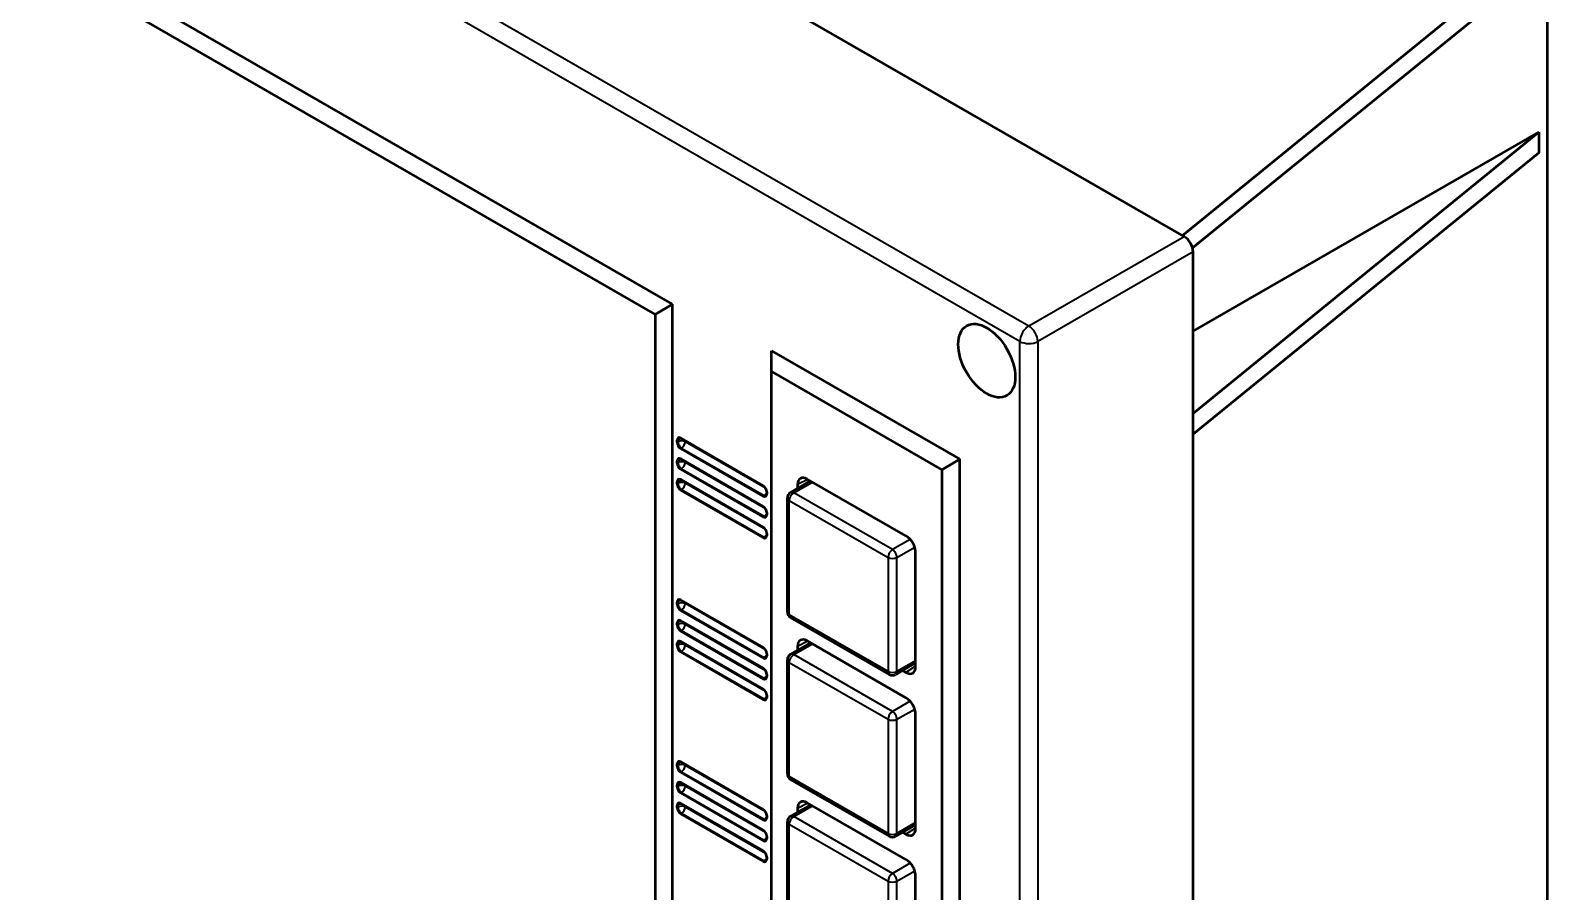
# Model space of a CAD drawing. Header units: millimetres. Extents: x 3233 to 5433, y 589 to 1940.
# Drawn here: x 4318.1 to 4437.6, y 1657.4 to 1725.3 of the extents above; entities that cross this region are included whole.
import ezdxf

# ---------------------------------------------------------------- set-up
doc = ezdxf.new("R2010")
doc.units = ezdxf.units.MM
doc.header["$LTSCALE"] = 1.8
doc.layers.add('외형선(ISO)', color=7, linetype='Continuous', lineweight=50)
doc.layers.add('좁은 외형선(ISO)', color=7, linetype='Continuous', lineweight=35)

msp = doc.modelspace()

# ---------------------------------------------------------------- linework, layer by layer
at = {"layer": '외형선(ISO)'}
for p, q in [((4408.984, 1709.012), (4205.337, 1826.285)), ((4368.679, 1703.665), (4214.53, 1792.434)), ((4217.275, 1789.262), (4367.306, 1702.865)), ((4437.622, 1583.965), (4437.622, 1732.35)), ((4408.847, 1709.091), (4436.915, 1731.943)), ((4409.645, 1708.106), (4436.915, 1730.308)), ((4436.915, 1717.227), (4409.691, 1695.063)), ((4409.691, 1701.55), (4436.915, 1717.227)), ((4436.915, 1717.227), (4436.915, 1715.592)), ((4436.915, 1715.592), (4409.691, 1693.428)), ((4409.691, 1529.562), (4409.691, 1707.788)), ((4368.679, 1703.665), (4367.306, 1702.865)), ((4368.679, 1568.361), (4368.679, 1703.665)), ((4367.306, 1702.865), (4367.306, 1572.323)), ((4376.457, 1698.371), (4376.457, 1700.003)), ((4376.457, 1700.003), (4391.307, 1691.452)), ((4376.457, 1563.067), (4376.457, 1698.371)), ((4376.457, 1698.371), (4389.892, 1690.635)), ((4369.033, 1692.792), (4369.033, 1692.956)), ((4369.316, 1693.12), (4375.821, 1689.374)), ((4375.821, 1688.556), (4369.316, 1692.302)), ((4369.033, 1691.157), (4369.033, 1691.321)), ((4369.316, 1691.485), (4375.821, 1687.739)), ((4375.821, 1686.921), (4369.316, 1690.667)), ((4389.892, 1690.635), (4391.307, 1691.452)), ((4389.892, 1690.635), (4389.892, 1555.331)), ((4391.307, 1554.513), (4391.307, 1691.452)), ((4369.033, 1689.522), (4369.033, 1689.686)), ((4369.316, 1689.85), (4375.821, 1686.104)), ((4379.55, 1689.746), (4377.976, 1688.839)), ((4378.523, 1689.456), (4378.523, 1689.155)), ((4387.064, 1685.419), (4379.286, 1689.899)), ((4375.821, 1685.286), (4369.316, 1689.032)), ((4376.104, 1688.884), (4376.104, 1688.72)), ((4377.725, 1679.413), (4377.725, 1688.406)), ((4376.104, 1687.249), (4376.104, 1687.085)), ((4376.104, 1685.614), (4376.104, 1685.45)), ((4387.827, 1675.105), (4387.827, 1684.098)), ((4369.033, 1680.039), (4369.033, 1680.202)), ((4369.316, 1680.366), (4375.821, 1676.62)), ((4369.033, 1678.404), (4369.033, 1678.567)), ((4375.821, 1675.803), (4369.316, 1679.549)), ((4369.316, 1678.731), (4375.821, 1674.985)), ((4385.754, 1674.501), (4377.976, 1678.98)), ((4375.821, 1674.167), (4369.316, 1677.914)), ((4369.033, 1676.768), (4369.033, 1676.932)), ((4369.316, 1677.096), (4375.821, 1673.35)), ((4375.821, 1672.532), (4369.316, 1676.279)), ((4376.104, 1676.13), (4376.104, 1675.967)), ((4379.55, 1676.992), (4377.976, 1676.086)), ((4378.523, 1676.702), (4378.523, 1676.401)), ((4387.064, 1672.666), (4379.286, 1677.145)), ((4377.725, 1666.659), (4377.725, 1675.652)), ((4387.827, 1675.407), (4386.253, 1674.501)), ((4376.104, 1674.495), (4376.104, 1674.332)), ((4386.799, 1674.815), (4387.064, 1674.663)), ((4376.104, 1672.86), (4376.104, 1672.696)), ((4387.827, 1662.352), (4387.827, 1671.345)), ((4369.033, 1667.285), (4369.033, 1667.448)), ((4369.316, 1667.613), (4375.821, 1663.866)), ((4375.821, 1663.049), (4369.316, 1666.795)), ((4369.033, 1665.65), (4369.033, 1665.813)), ((4369.316, 1665.977), (4375.821, 1662.231)), ((4385.754, 1661.747), (4377.976, 1666.226)), ((4369.033, 1664.015), (4369.033, 1664.178)), ((4375.821, 1661.414), (4369.316, 1665.16)), ((4369.316, 1664.342), (4375.821, 1660.596)), ((4379.55, 1664.239), (4377.976, 1663.332)), ((4387.064, 1659.912), (4379.286, 1664.391)), ((4375.821, 1659.779), (4369.316, 1663.525)), ((4376.104, 1663.376), (4376.104, 1663.213)), ((4377.725, 1653.906), (4377.725, 1662.899)), ((4378.523, 1663.949), (4378.523, 1663.647)), ((4376.104, 1661.741), (4376.104, 1661.578)), ((4387.827, 1662.653), (4386.253, 1661.747)), ((4386.799, 1662.062), (4387.064, 1661.909)), ((4376.104, 1660.106), (4376.104, 1659.943)), ((4387.827, 1649.598), (4387.827, 1658.591))]:
    msp.add_line(p, q, dxfattribs=at)
for centre, start, end in [((4378.225, 1688.406), 119.93599, 180), ((4378.225, 1679.413), 180, 240.06401), ((4378.225, 1675.652), 119.93599, 180), ((4386.003, 1674.934), 240.06401, 299.93599), ((4378.225, 1666.659), 180, 240.06401), ((4378.225, 1662.899), 119.93599, 180), ((4386.003, 1662.18), 240.06401, 299.93599)]:
    msp.add_arc(centre, 0.5, start, end, dxfattribs=at)
for centre, major_axis, ratio, start_param, end_param in [((4408.984, 1708.195), (0.499, -0.867), 0.5782692, 0.7874853, 2.3579771), ((4369.316, 1692.793), (-0.2, 0.347), 0.5780931, 5.4997209, 7.0705172), ((4369.316, 1692.629), (-0.2, 0.347), 0.5780931, 0.7873319, 2.3581282), ((4369.316, 1691.158), (-0.2, 0.347), 0.5780931, 5.4997209, 7.0705172), ((4369.316, 1690.994), (-0.2, 0.347), 0.5780931, 0.7873319, 2.3581282), ((4369.316, 1689.523), (-0.2, 0.347), 0.5780931, 5.4997209, 7.0705172), ((4369.316, 1689.359), (-0.2, 0.347), 0.5780931, 0.7873319, 2.3581282), ((4375.821, 1689.047), (0.2, -0.347), 0.5780931, 0.7873319, 2.3581282), ((4379.286, 1689.017), (-0.538, 0.935), 0.5780931, 5.4997209, 7.0705172), ((4375.821, 1688.883), (0.2, -0.347), 0.5780931, 5.4997209, 7.0705172), ((4375.821, 1687.412), (0.2, -0.347), 0.5780931, 0.7873319, 2.3581282), ((4375.821, 1687.248), (0.2, -0.347), 0.5780931, 5.4997209, 7.0705172), ((4375.821, 1685.777), (0.2, -0.347), 0.5780931, 0.7873319, 2.3581282), ((4375.821, 1685.613), (0.2, -0.347), 0.5780931, 5.4997209, 7.0705172), ((4387.064, 1684.538), (-0.538, 0.935), 0.5780931, 3.9289245, 5.4997209), ((4369.316, 1680.039), (-0.2, 0.347), 0.5780931, 5.4997209, 7.0705172), ((4369.316, 1679.876), (-0.2, 0.347), 0.5780931, 0.7873319, 2.3581282), ((4369.316, 1678.404), (-0.2, 0.347), 0.5780931, 5.4997209, 7.0705172), ((4369.316, 1678.241), (-0.2, 0.347), 0.5780931, 0.7873319, 2.3581282), ((4379.286, 1676.263), (-0.538, 0.935), 0.5780931, 5.4997209, 7.0705172), ((4369.316, 1676.769), (-0.2, 0.347), 0.5780931, 5.4997209, 7.0705172), ((4369.316, 1676.606), (-0.2, 0.347), 0.5780931, 0.7873319, 2.3581282), ((4375.821, 1676.293), (0.2, -0.347), 0.5780931, 0.7873319, 2.3581282), ((4375.821, 1676.13), (0.2, -0.347), 0.5780931, 5.4997209, 7.0705172), ((4375.821, 1674.658), (0.2, -0.347), 0.5780931, 0.7873319, 2.3581282), ((4387.064, 1675.545), (0.538, -0.935), 0.5780931, 5.4997209, 7.0705172), ((4375.821, 1674.494), (0.2, -0.347), 0.5780931, 5.4997209, 7.0705172), ((4375.821, 1673.023), (0.2, -0.347), 0.5780931, 0.7873319, 2.3581282), ((4375.821, 1672.859), (0.2, -0.347), 0.5780931, 5.4997209, 7.0705172), ((4387.064, 1671.784), (-0.538, 0.935), 0.5780931, 3.9289245, 5.4997209), ((4369.316, 1667.286), (-0.2, 0.347), 0.5780931, 5.4997209, 7.0705172), ((4369.316, 1667.122), (-0.2, 0.347), 0.5780931, 0.7873319, 2.3581282), ((4369.316, 1665.65), (-0.2, 0.347), 0.5780931, 5.4997209, 7.0705172), ((4369.316, 1665.487), (-0.2, 0.347), 0.5780931, 0.7873319, 2.3581282), ((4369.316, 1664.015), (-0.2, 0.347), 0.5780931, 5.4997209, 7.0705172), ((4379.286, 1663.509), (-0.538, 0.935), 0.5780931, 5.4997209, 7.0705172), ((4369.316, 1663.852), (-0.2, 0.347), 0.5780931, 0.7873319, 2.3581282), ((4375.821, 1663.539), (0.2, -0.347), 0.5780931, 0.7873319, 2.3581282), ((4375.821, 1663.376), (0.2, -0.347), 0.5780931, 5.4997209, 7.0705172), ((4375.821, 1661.904), (0.2, -0.347), 0.5780931, 0.7873319, 2.3581282), ((4387.064, 1662.791), (0.538, -0.935), 0.5780931, 5.4997209, 7.0705172), ((4375.821, 1661.741), (0.2, -0.347), 0.5780931, 5.4997209, 7.0705172), ((4375.821, 1660.269), (0.2, -0.347), 0.5780931, 0.7873319, 2.3581282), ((4375.821, 1660.106), (0.2, -0.347), 0.5780931, 5.4997209, 7.0705172), ((4387.064, 1659.03), (-0.538, 0.935), 0.5780931, 3.9289245, 5.4997209)]:
    msp.add_ellipse(centre, major_axis=major_axis, ratio=ratio, start_param=start_param, end_param=end_param, dxfattribs=at)
msp.add_ellipse((4393.428, 1699.224), major_axis=(-1.584, 2.751), ratio=0.5780931, dxfattribs=at)
at = {"layer": '좁은 외형선(ISO)'}
for p, q in [((4193.514, 1818.991), (4396.741, 1701.961)), ((4396.046, 1700.743), (4192.819, 1817.774)), ((4396.741, 1701.961), (4408.984, 1709.012)), ((4409.691, 1707.788), (4397.448, 1700.736)), ((4396.046, 1523.003), (4396.046, 1700.743)), ((4397.448, 1700.736), (4397.448, 1522.996)), ((4369.033, 1692.956), (4369.103, 1692.997)), ((4369.033, 1692.792), (4369.103, 1692.833)), ((4369.103, 1692.997), (4369.103, 1692.833)), ((4369.669, 1692.833), (4369.669, 1692.916)), ((4376.01, 1689.182), (4369.669, 1692.833)), ((4369.316, 1692.302), (4369.386, 1692.343)), ((4369.386, 1692.343), (4375.892, 1688.597)), ((4369.033, 1691.321), (4369.103, 1691.362)), ((4369.033, 1691.157), (4369.103, 1691.198)), ((4369.103, 1691.362), (4369.103, 1691.198)), ((4369.316, 1690.667), (4369.386, 1690.708)), ((4369.386, 1690.708), (4375.892, 1686.962)), ((4369.669, 1691.198), (4369.669, 1691.281)), ((4376.01, 1687.547), (4369.669, 1691.198)), ((4369.033, 1689.686), (4369.103, 1689.726)), ((4369.033, 1689.522), (4369.103, 1689.563)), ((4369.103, 1689.726), (4369.103, 1689.563)), ((4369.669, 1689.563), (4369.669, 1689.646)), ((4376.01, 1685.912), (4369.669, 1689.563)), ((4378.225, 1688.815), (4379.696, 1689.662)), ((4379.329, 1689.874), (4378.523, 1689.456)), ((4369.316, 1689.032), (4369.386, 1689.073)), ((4369.386, 1689.073), (4375.892, 1685.327)), ((4375.821, 1688.556), (4375.892, 1688.597)), ((4377.871, 1688.202), (4385.65, 1683.723)), ((4377.871, 1679.209), (4377.871, 1688.202)), ((4386.003, 1684.336), (4378.225, 1688.815)), ((4375.821, 1686.921), (4375.892, 1686.962)), ((4375.821, 1685.286), (4375.892, 1685.327)), ((4387.397, 1685.139), (4386.003, 1684.336)), ((4386.357, 1683.723), (4387.751, 1684.526)), ((4385.65, 1683.723), (4385.65, 1674.73)), ((4386.357, 1674.73), (4386.357, 1683.723)), ((4369.033, 1680.202), (4369.103, 1680.243)), ((4369.033, 1680.039), (4369.103, 1680.079)), ((4369.103, 1680.243), (4369.103, 1680.079)), ((4369.669, 1680.079), (4369.669, 1680.163)), ((4376.01, 1676.428), (4369.669, 1680.079)), ((4369.033, 1678.567), (4369.103, 1678.608)), ((4369.033, 1678.404), (4369.103, 1678.444)), ((4369.103, 1678.608), (4369.103, 1678.444)), ((4369.316, 1679.549), (4369.386, 1679.589)), ((4369.386, 1679.589), (4375.892, 1675.843)), ((4369.669, 1678.444), (4369.669, 1678.528)), ((4376.01, 1674.793), (4369.669, 1678.444)), ((4385.65, 1674.73), (4377.871, 1679.209)), ((4369.316, 1677.914), (4369.386, 1677.954)), ((4369.386, 1677.954), (4375.892, 1674.208)), ((4369.033, 1676.932), (4369.103, 1676.973)), ((4369.033, 1676.768), (4369.103, 1676.809)), ((4369.103, 1676.973), (4369.103, 1676.809)), ((4369.316, 1676.279), (4369.386, 1676.319)), ((4369.386, 1676.319), (4375.892, 1672.573)), ((4369.669, 1676.809), (4369.669, 1676.892)), ((4376.01, 1673.158), (4369.669, 1676.809)), ((4378.225, 1676.061), (4379.696, 1676.908)), ((4386.003, 1671.582), (4378.225, 1676.061)), ((4379.329, 1677.12), (4378.523, 1676.702)), ((4375.821, 1675.803), (4375.892, 1675.843)), ((4377.871, 1675.449), (4385.65, 1670.97)), ((4377.871, 1666.456), (4377.871, 1675.449)), ((4387.827, 1675.577), (4386.357, 1674.73)), ((4387.827, 1675.148), (4387.064, 1674.663)), ((4375.821, 1674.167), (4375.892, 1674.208)), ((4375.821, 1672.532), (4375.892, 1672.573)), ((4387.397, 1672.385), (4386.003, 1671.582)), ((4386.357, 1670.97), (4387.751, 1671.772)), ((4385.65, 1670.97), (4385.65, 1661.977)), ((4386.357, 1661.977), (4386.357, 1670.97)), ((4369.033, 1667.448), (4369.103, 1667.489)), ((4369.033, 1667.285), (4369.103, 1667.326)), ((4369.103, 1667.489), (4369.103, 1667.326)), ((4369.316, 1666.795), (4369.386, 1666.836)), ((4369.386, 1666.836), (4375.892, 1663.09)), ((4369.669, 1667.326), (4369.669, 1667.409)), ((4376.01, 1663.674), (4369.669, 1667.326)), ((4369.033, 1665.813), (4369.103, 1665.854)), ((4369.033, 1665.65), (4369.103, 1665.691)), ((4369.103, 1665.854), (4369.103, 1665.691)), ((4369.669, 1665.691), (4369.669, 1665.774)), ((4376.01, 1662.039), (4369.669, 1665.691)), ((4385.65, 1661.977), (4377.871, 1666.456)), ((4369.033, 1664.178), (4369.103, 1664.219)), ((4369.103, 1664.219), (4369.103, 1664.055)), ((4369.316, 1665.16), (4369.386, 1665.201)), ((4369.386, 1665.201), (4375.892, 1661.454)), ((4369.669, 1664.055), (4369.669, 1664.139)), ((4378.225, 1663.307), (4379.696, 1664.155)), ((4379.329, 1664.366), (4378.523, 1663.949)), ((4369.033, 1664.015), (4369.103, 1664.055)), ((4369.316, 1663.525), (4369.386, 1663.566)), ((4369.386, 1663.566), (4375.892, 1659.819)), ((4376.01, 1660.404), (4369.669, 1664.055)), ((4375.821, 1663.049), (4375.892, 1663.09)), ((4386.003, 1658.828), (4378.225, 1663.307)), ((4377.871, 1662.695), (4385.65, 1658.216)), ((4377.871, 1653.702), (4377.871, 1662.695)), ((4387.827, 1662.823), (4386.357, 1661.977)), ((4387.827, 1662.395), (4387.064, 1661.909)), ((4375.821, 1661.414), (4375.892, 1661.454)), ((4375.821, 1659.779), (4375.892, 1659.819)), ((4387.397, 1659.631), (4386.003, 1658.828)), ((4385.65, 1658.216), (4385.65, 1649.223)), ((4386.357, 1658.216), (4387.751, 1659.018)), ((4386.357, 1649.223), (4386.357, 1658.216))]:
    msp.add_line(p, q, dxfattribs=at)
for centre, major_axis, ratio, start_param, end_param in [((4396.753, 1701.15), (0.499, 0.867), 0.5780931, 0.8009177, 2.3542608), ((4396.753, 1701.15), (-0.499, 0.867), 0.5577808, 3.9290442, 5.4995359), ((4396.753, 1701.15), (-1, 0), 0.5758617, 0.7853982, 2.3387412), ((4369.386, 1692.834), (-0.2, 0.347), 0.5780931, 0.1773643, 0.7873319), ((4369.386, 1692.834), (-0.4, 0), 0.5758617, 4.6438471, 5.4977871), ((4369.386, 1692.67), (0.4, 0), 0.5758617, 0.7853982, 2.3561945), ((4369.386, 1692.67), (0.2, -0.347), 0.5780931, 3.9289245, 5.4997209), ((4369.386, 1692.67), (-0.2, -0.347), 0.5780931, 0.7834645, 2.3542608), ((4369.386, 1691.199), (-0.2, 0.347), 0.5780931, 0.1773643, 0.7873319), ((4369.386, 1691.199), (-0.4, 0), 0.5758617, 4.6438471, 5.4977871), ((4369.386, 1691.035), (0.4, 0), 0.5758617, 0.7853982, 2.3561945), ((4369.386, 1691.035), (0.2, -0.347), 0.5780931, 3.9289245, 5.4997209), ((4369.386, 1691.035), (-0.2, -0.347), 0.5780931, 0.7834645, 2.3542608), ((4369.386, 1689.564), (-0.2, 0.347), 0.5780931, 0.1773643, 0.7873319), ((4369.386, 1689.564), (-0.4, 0), 0.5758617, 4.6438471, 5.4977871), ((4369.386, 1689.4), (0.4, 0), 0.5758617, 0.7853982, 2.3561945), ((4369.386, 1689.4), (0.2, -0.347), 0.5780931, 3.9289245, 5.4997209), ((4369.386, 1689.4), (-0.2, -0.347), 0.5780931, 0.7834645, 2.3542608), ((4375.892, 1688.924), (0.2, 0.347), 0.5780931, 3.9250571, 4.7731192), ((4375.892, 1688.924), (0.2, -0.347), 0.5780931, 5.4997209, 6.105821), ((4378.225, 1688.406), (-0.5, 0), 0.5758617, 0, 0.7853982), ((4378.225, 1688.406), (0.25, 0.433), 0.5780931, 0.7834645, 2.3542608), ((4378.225, 1688.406), (-0.25, 0.433), 0.5780931, 5.4997209, 6.2831853), ((4375.892, 1687.289), (0.2, 0.347), 0.5780931, 3.9250571, 4.7731192), ((4375.892, 1687.289), (0.2, -0.347), 0.5780931, 5.4997209, 6.105821), ((4375.892, 1685.654), (0.2, 0.347), 0.5780931, 3.9250571, 4.7731192), ((4375.892, 1685.654), (0.2, -0.347), 0.5780931, 5.4997209, 6.105821), ((4386.003, 1683.927), (-0.25, -0.433), 0.5780931, 3.9250571, 5.4958534), ((4386.003, 1683.927), (0.5, 0), 0.5758617, 3.9269908, 5.4977871), ((4386.003, 1683.927), (-0.25, 0.433), 0.5780931, 3.9289245, 5.4997209), ((4369.386, 1680.08), (-0.2, 0.347), 0.5780931, 0.1773643, 0.7873319), ((4369.386, 1680.08), (-0.4, 0), 0.5758617, 4.6438471, 5.4977871), ((4369.386, 1679.916), (0.4, 0), 0.5758617, 0.7853982, 2.3561945), ((4369.386, 1679.916), (0.2, -0.347), 0.5780931, 3.9289245, 5.4997209), ((4369.386, 1679.916), (-0.2, -0.347), 0.5780931, 0.7834645, 2.3542608), ((4369.386, 1678.445), (-0.2, 0.347), 0.5780931, 0.1773643, 0.7873319), ((4369.386, 1678.445), (-0.4, 0), 0.5758617, 4.6438471, 5.4977871), ((4369.386, 1678.281), (0.4, 0), 0.5758617, 0.7853982, 2.3561945), ((4369.386, 1678.281), (0.2, -0.347), 0.5780931, 3.9289245, 5.4997209), ((4369.386, 1678.281), (-0.2, -0.347), 0.5780931, 0.7834645, 2.3542608), ((4378.225, 1679.413), (-0.5, 0), 0.5758617, 0, 0.7853982), ((4378.225, 1679.413), (-0.25, -0.433), 0.5780931, 5.4958534, 6.2831853), ((4369.386, 1676.81), (-0.2, 0.347), 0.5780931, 0.1773643, 0.7873319), ((4369.386, 1676.81), (-0.4, 0), 0.5758617, 4.6438471, 5.4977871), ((4369.386, 1676.646), (0.4, 0), 0.5758617, 0.7853982, 2.3561945), ((4369.386, 1676.646), (0.2, -0.347), 0.5780931, 3.9289245, 5.4997209), ((4369.386, 1676.646), (-0.2, -0.347), 0.5780931, 0.7834645, 2.3542608), ((4375.892, 1676.17), (0.2, 0.347), 0.5780931, 3.9250571, 4.7731192), ((4378.225, 1675.652), (0.25, 0.433), 0.5780931, 0.7834645, 2.3542608), ((4378.225, 1675.652), (-0.25, 0.433), 0.5780931, 5.4997209, 6.2831853), ((4375.892, 1676.17), (0.2, -0.347), 0.5780931, 5.4997209, 6.105821), ((4378.225, 1675.652), (-0.5, 0), 0.5758617, 0, 0.7853982), ((4375.892, 1674.535), (0.2, 0.347), 0.5780931, 3.9250571, 4.7731192), ((4375.892, 1674.535), (0.2, -0.347), 0.5780931, 5.4997209, 6.105821), ((4386.003, 1674.934), (-0.5, 0), 0.5758617, 0.7853982, 2.3561945), ((4386.003, 1674.934), (-0.25, -0.433), 0.5780931, 5.4958534, 6.2831853), ((4386.003, 1674.934), (0.25, -0.433), 0.5780931, 0, 0.7873319), ((4375.892, 1672.9), (0.2, 0.347), 0.5780931, 3.9250571, 4.7731192), ((4375.892, 1672.9), (0.2, -0.347), 0.5780931, 5.4997209, 6.105821), ((4386.003, 1671.173), (-0.25, -0.433), 0.5780931, 3.9250571, 5.4958534), ((4386.003, 1671.173), (-0.25, 0.433), 0.5780931, 3.9289245, 5.4997209), ((4386.003, 1671.173), (0.5, 0), 0.5758617, 3.9269908, 5.4977871), ((4369.386, 1667.326), (-0.2, 0.347), 0.5780931, 0.1773643, 0.7873319), ((4369.386, 1667.326), (-0.4, 0), 0.5758617, 4.6438471, 5.4977871), ((4369.386, 1667.163), (0.4, 0), 0.5758617, 0.7853982, 2.3561945), ((4369.386, 1667.163), (0.2, -0.347), 0.5780931, 3.9289245, 5.4997209), ((4369.386, 1667.163), (-0.2, -0.347), 0.5780931, 0.7834645, 2.3542608), ((4378.225, 1666.659), (-0.5, 0), 0.5758617, 0, 0.7853982), ((4369.386, 1665.691), (-0.2, 0.347), 0.5780931, 0.1773643, 0.7873319), ((4369.386, 1665.691), (-0.4, 0), 0.5758617, 4.6438471, 5.4977871), ((4369.386, 1665.528), (0.4, 0), 0.5758617, 0.7853982, 2.3561945), ((4369.386, 1665.528), (0.2, -0.347), 0.5780931, 3.9289245, 5.4997209), ((4369.386, 1665.528), (-0.2, -0.347), 0.5780931, 0.7834645, 2.3542608), ((4378.225, 1666.659), (-0.25, -0.433), 0.5780931, 5.4958534, 6.2831853), ((4369.386, 1664.056), (-0.2, 0.347), 0.5780931, 0.1773643, 0.7873319), ((4369.386, 1664.056), (-0.4, 0), 0.5758617, 4.6438471, 5.4977871), ((4369.386, 1663.893), (0.4, 0), 0.5758617, 0.7853982, 2.3561945), ((4369.386, 1663.893), (0.2, -0.347), 0.5780931, 3.9289245, 5.4997209), ((4369.386, 1663.893), (-0.2, -0.347), 0.5780931, 0.7834645, 2.3542608), ((4375.892, 1663.417), (0.2, 0.347), 0.5780931, 3.9250571, 4.7731192), ((4375.892, 1663.417), (0.2, -0.347), 0.5780931, 5.4997209, 6.105821), ((4378.225, 1662.899), (-0.5, 0), 0.5758617, 0, 0.7853982), ((4378.225, 1662.899), (0.25, 0.433), 0.5780931, 0.7834645, 2.3542608), ((4378.225, 1662.899), (-0.25, 0.433), 0.5780931, 5.4997209, 6.2831853), ((4386.003, 1662.18), (-0.5, 0), 0.5758617, 0.7853982, 2.3561945), ((4386.003, 1662.18), (-0.25, -0.433), 0.5780931, 5.4958534, 6.2831853), ((4386.003, 1662.18), (0.25, -0.433), 0.5780931, 0, 0.7873319), ((4375.892, 1661.781), (0.2, 0.347), 0.5780931, 3.9250571, 4.7731192), ((4375.892, 1661.781), (0.2, -0.347), 0.5780931, 5.4997209, 6.105821), ((4375.892, 1660.146), (0.2, 0.347), 0.5780931, 3.9250571, 4.7731192), ((4375.892, 1660.146), (0.2, -0.347), 0.5780931, 5.4997209, 6.105821), ((4386.003, 1658.419), (-0.25, -0.433), 0.5780931, 3.9250571, 5.4958534), ((4386.003, 1658.419), (0.5, 0), 0.5758617, 3.9269908, 5.4977871), ((4386.003, 1658.419), (-0.25, 0.433), 0.5780931, 3.9289245, 5.4997209)]:
    msp.add_ellipse(centre, major_axis=major_axis, ratio=ratio, start_param=start_param, end_param=end_param, dxfattribs=at)

doc.saveas('drawing.dxf')
